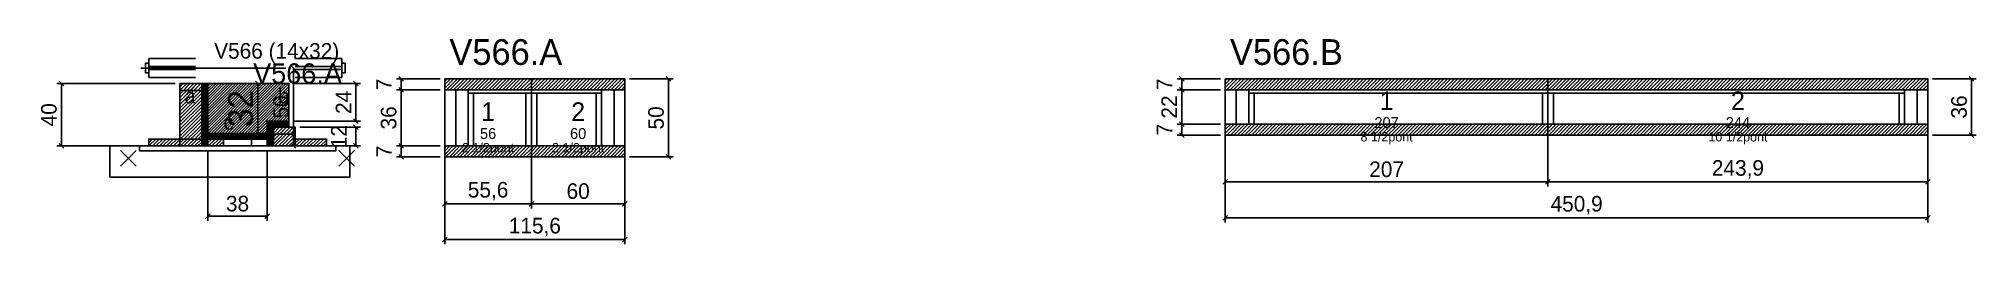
# Model space of a CAD drawing. Extents: x -69 to 1175, y -99 to 33.
import ezdxf
from ezdxf.enums import TextEntityAlignment as Align

# ---------------------------------------------------------------- set-up
doc = ezdxf.new("R2010")
doc.units = 0
for name, color, linetype in [('5', 5, 'Continuous'), ('barrote', 126, 'Continuous'), ('CONCRETO', 251, 'Continuous'), ('COTA', 241, 'Continuous'), ('Cota Seção (2x)', 241, 'Continuous'), ('detalhes', 7, 'Continuous'), ('Hachura', 251, 'Continuous'), ('Madeira', 126, 'Continuous'), ('NOMENCLATURA', 7, 'Continuous'), ('Painéis', 200, 'Continuous'), ('presilha', 224, 'Continuous'), ('SARR_2.2x7', 40, 'Continuous'), ('SARR_3.5x7', 81, 'Continuous'), ('SCO-___-LAJ', 224, 'Continuous'), ('TENSOR', 224, 'Continuous'), ('texto', 7, 'Continuous'), ('Texto Seção', 7, 'Continuous')]:
    doc.layers.add(name, color=color, linetype=linetype)
doc.dimstyles.new('PAINEL', dxfattribs={"dimtxt": 10, "dimasz": 3, "dimexe": 3, "dimexo": 3, "dimgap": 3, "dimtad": 1, "dimblk": 'OBLIQUE', "dimblk1": 'OBLIQUE', "dimcen": 2.5, "dimclrd": 4, "dimclre": 4, "dimclrt": 240, "dimazin": 3, "dimtfac": 1, "dimtmove": 0, "dimatfit": 3})
doc.dimstyles.new('SECAO2X', dxfattribs={"dimtxt": 16, "dimasz": 3, "dimexe": 3, "dimexo": 3, "dimgap": 3, "dimtad": 1, "dimblk": 'OBLIQUE', "dimblk1": 'OBLIQUE', "dimcen": 2.5, "dimclrd": 4, "dimclre": 4, "dimclrt": 240, "dimazin": 3, "dimtfac": 1, "dimtmove": 0, "dimatfit": 3})

# ---------------------------------------------------------------- blocks, each defined once
blk = doc.blocks.new('_OBLIQUE')
at = {"color": 0, "linetype": 'BYBLOCK'}
blk.add_line((-0.5, -0.5), (0.5, 0.5), dxfattribs=at)

msp = doc.modelspace()

# ---------------------------------------------------------------- hatches: boundary and pattern name
at = {"layer": 'COTA'}
h = msp.add_hatch(dxfattribs=at)
h.set_pattern_fill('ANSI31', scale=0.4)
h.paths.add_polyline_path([(40, -28), (40, 4), (92, 4), (92, -20), (78, -20), (78, -28)])
h = msp.add_hatch(dxfattribs=at)
h.set_pattern_fill('ANSI31', scale=0.5)
h.paths.add_polyline_path([(192, 0), (247.6, 0), (247.6, 7), (192, 7)])
h = msp.add_hatch(dxfattribs=at)
h.set_pattern_fill('ANSI31', scale=0.5)
h.paths.add_polyline_path([(247.6, 0), (307.6, 0), (307.6, 7), (247.6, 7)])
h = msp.add_hatch(dxfattribs=at)
h.set_pattern_fill('ANSI31', scale=0.5)
h.paths.add_polyline_path([(692.9, 0), (899.9, 0), (899.9, 7), (692.9, 7)])
h = msp.add_hatch(dxfattribs=at)
h.set_pattern_fill('ANSI31', scale=0.5)
h.paths.add_polyline_path([(899.9, 0), (1143.8, 0), (1143.8, 7), (899.9, 7)])
h = msp.add_hatch(dxfattribs=at)
h.set_pattern_fill('ANSI31', scale=0.5)
h.paths.add_polyline_path([(692.9, -29), (899.9, -29), (899.9, -22), (692.9, -22)])
h = msp.add_hatch(dxfattribs=at)
h.set_pattern_fill('ANSI31', scale=0.5)
h.paths.add_polyline_path([(899.9, -29), (1143.8, -29), (1143.8, -22), (899.9, -22)])
h = msp.add_hatch(dxfattribs=at)
h.set_pattern_fill('ANSI31', scale=0.5)
h.paths.add_polyline_path([(192, -43), (247.6, -43), (247.6, -36), (192, -36)])
h = msp.add_hatch(dxfattribs=at)
h.set_pattern_fill('ANSI31', scale=0.5)
h.paths.add_polyline_path([(247.6, -43), (307.6, -43), (307.6, -36), (247.6, -36)])
at = {"layer": 'Hachura'}
h = msp.add_hatch(dxfattribs=at)
h.set_pattern_fill('ANSI31', scale=0.5)
h.paths.add_polyline_path([(22, -36), (36, -36), (36, 4), (22, 4)])
h = msp.add_hatch(dxfattribs=at)
h.set_pattern_fill('ANSI31', scale=0.5)
h.paths.add_polyline_path([(22, -0.4), (36, -0.4), (36, 4), (22, 4)])
h = msp.add_hatch(dxfattribs=at)
h.set_pattern_fill('SOLID')
h.paths.add_polyline_path([(36, -36), (40, -36), (40, 4), (36, 4)])
h = msp.add_hatch(dxfattribs=at)
h.set_pattern_fill('SOLID')
h.paths.add_polyline_path([(78, -24), (92, -24), (92, -20), (78, -20)])
h = msp.add_hatch(dxfattribs=at)
h.set_pattern_fill('SOLID')
h.paths.add_polyline_path([(78, -36), (82, -36), (82, -24), (78, -24)])
h = msp.add_hatch(dxfattribs=at)
h.set_pattern_fill('ANSI31', scale=0.5)
h.paths.add_polyline_path([(82, -36), (96, -36), (96, -24), (82, -24)])
h = msp.add_hatch(dxfattribs=at)
h.set_pattern_fill('ANSI31', scale=0.5)
h.paths.add_polyline_path([(82, -28.4), (96, -28.4), (96, -24), (82, -24)])
h = msp.add_hatch(dxfattribs=at)
h.set_pattern_fill('ANSI31', scale=0.5)
h.paths.add_polyline_path([(2, -36), (22, -36), (22, -31.6), (2, -31.6)])
h = msp.add_hatch(dxfattribs=at)
h.set_pattern_fill('SOLID')
h.paths.add_polyline_path([(40, -31.6), (78, -31.6), (78, -28), (40, -28)])
h = msp.add_hatch(dxfattribs=at)
h.set_pattern_fill('ANSI31', scale=0.5)
h.paths.add_polyline_path([(40, -36), (50, -36), (50, -31.6), (40, -31.6)])
h = msp.add_hatch(dxfattribs=at)
h.set_pattern_fill('ANSI31', scale=0.5)
h.paths.add_polyline_path([(96, -36), (116, -36), (116, -31.6), (96, -31.6)])

# ---------------------------------------------------------------- linework, layer by layer
for p, q in [((0, 17), (0, 11)), ((2, 17), (0, 17)), ((2, 20), (32, 20)), ((2, 20), (2, 8)), ((2, 15), (32, 15)), ((2, 13), (32, 13)), ((96, 20), (126, 20)), ((96, 15), (126, 15)), ((96, 13), (126, 13)), ((126, 20), (126, 8)), ((126, 17), (128, 17)), ((128, 17), (128, 11)), ((2, 11), (0, 11)), ((2, 8), (32, 8)), ((96, 8), (126, 8)), ((126, 11), (128, 11))]:
    msp.add_line(p, q)
at = {"layer": 'barrote'}
msp.add_lwpolyline([(-23, -56), (131, -56), (131, -36), (-23, -36)], close=True, dxfattribs=at)
at = {"layer": 'CONCRETO'}
msp.add_lwpolyline([(40, -28), (40, 4), (92, 4), (92, -20), (78, -20), (78, -28)], close=True, dxfattribs=at)
at = {"layer": 'Madeira'}
for points in [[(22, -36), (36, -36), (36, 4), (22, 4)], [(22, -0.4), (36, -0.4), (36, 4), (22, 4)], [(82, -36), (96, -36), (96, -24), (82, -24)], [(82, -28.4), (96, -28.4), (96, -24), (82, -24)], [(2, -36), (22, -36), (22, -31.6), (2, -31.6)], [(22, -36), (36, -36), (36, -31.6), (22, -31.6)], [(40, -36), (50, -36), (50, -31.6), (40, -31.6)], [(68, -36), (78, -36), (78, -31.6), (68, -31.6)], [(96, -36), (116, -36), (116, -31.6), (96, -31.6)]]:
    msp.add_lwpolyline(points, close=True, dxfattribs=at)
at = {"layer": 'Painéis'}
for p, q in [((192, 0), (247.6, 0)), ((192, -36), (192, 0)), ((247.6, -36), (247.6, 0)), ((247.6, -36), (247.6, 0)), ((247.6, 0), (307.6, 0)), ((247.6, -36), (247.6, 0)), ((307.6, -36), (307.6, 0)), ((692.9, 0), (899.9, 0)), ((692.9, -22), (692.9, 0)), ((899.9, -22), (899.9, 0)), ((899.9, -22), (899.9, 0)), ((899.9, 0), (1143.8, 0)), ((899.9, -22), (899.9, 0)), ((1143.8, -22), (1143.8, 0)), ((692.9, -22), (899.9, -22)), ((899.9, -22), (1143.8, -22)), ((192, -36), (247.6, -36)), ((247.6, -36), (307.6, -36))]:
    msp.add_line(p, q, dxfattribs=at)
for points in [[(36, -36), (40, -36), (40, 4), (36, 4)], [(78, -24), (92, -24), (92, -20), (78, -20)], [(78, -36), (82, -36), (82, -24), (78, -24)], [(40, -31.6), (78, -31.6), (78, -28), (40, -28)]]:
    msp.add_lwpolyline(points, close=True, dxfattribs=at)
at = {"layer": 'presilha'}
for p, q in [((-16, -49), (-6, -39)), ((-16, -39), (-6, -49)), ((124, -49), (134, -39)), ((124, -39), (134, -49))]:
    msp.add_line(p, q, dxfattribs=at)
at = {"layer": 'SARR_2.2x7'}
for p, q in [((199, -36), (199, 0)), ((300.6, -36), (300.6, 0)), ((699.9, -22), (699.9, 0)), ((1136.8, -22), (1136.8, 0)), ((207, -2.2), (247.6, -2.2)), ((247.6, -2.2), (292.6, -2.2)), ((707.9, -2.2), (899.9, -2.2)), ((899.9, -2.2), (1128.8, -2.2))]:
    msp.add_line(p, q, dxfattribs=at)
at = {"layer": 'SARR_3.5x7'}
for p, q in [((207, -36), (207, 0)), ((247.6, -36), (247.6, 0)), ((247.6, -36), (247.6, 0)), ((292.6, -36), (292.6, 0)), ((707.9, -22), (707.9, 0)), ((899.9, -22), (899.9, 0)), ((899.9, -22), (899.9, 0)), ((1128.8, -22), (1128.8, 0)), ((210.5, -36), (210.5, -2.2)), ((244.1, -36), (244.1, -2.2)), ((251.1, -36), (251.1, -2.2)), ((289.1, -36), (289.1, -2.2)), ((711.4, -22), (711.4, -2.2)), ((896.4, -22), (896.4, -2.2)), ((903.4, -22), (903.4, -2.2)), ((1125.3, -22), (1125.3, -2.2)), ((707.9, -22), (711.4, -22)), ((896.4, -22), (899.9, -22)), ((899.9, -22), (903.4, -22)), ((1125.3, -22), (1128.8, -22)), ((207, -36), (210.5, -36)), ((244.1, -36), (247.6, -36)), ((247.6, -36), (251.1, -36)), ((289.1, -36), (292.6, -36))]:
    msp.add_line(p, q, dxfattribs=at)
at = {"layer": 'SCO-___-LAJ'}
for points in [[(192, 0), (247.6, 0), (247.6, 7), (192, 7)], [(247.6, 0), (307.6, 0), (307.6, 7), (247.6, 7)], [(692.9, 0), (899.9, 0), (899.9, 7), (692.9, 7)], [(899.9, 0), (1143.8, 0), (1143.8, 7), (899.9, 7)], [(692.9, -29), (899.9, -29), (899.9, -22), (692.9, -22)], [(899.9, -29), (1143.8, -29), (1143.8, -22), (899.9, -22)], [(-4, -39.2), (122, -39.2), (122, -36), (-4, -36)], [(192, -43), (247.6, -43), (247.6, -36), (192, -36)], [(247.6, -43), (307.6, -43), (307.6, -36), (247.6, -36)]]:
    msp.add_lwpolyline(points, close=True, dxfattribs=at)
at = {"layer": 'TENSOR'}
msp.add_line((-3, 14), (90, 14), dxfattribs=at)

# ---------------------------------------------------------------- texts
at = {"layer": '5'}
for s, height, p in [('1', 12, (219.8, -14)), ('2', 12, (277.6, -14)), ('1', 12, (796.4, -7)), ('2', 12, (1021.85, -7)), ('56', 7, (219.8, -28)), ('60', 7, (277.6, -28)), ('207', 7, (796.4, -21)), ('244', 7, (1021.85, -21))]:
    msp.add_text(s, height=height, dxfattribs=at).set_placement(p, align=Align.MIDDLE_CENTER)
at = {"layer": 'detalhes'}
for s, p in [('b', (85, -8.7)), ('a', (25, -8.7)), ('c', (50, -25.5))]:
    msp.add_text(s, height=9.6, dxfattribs=at).set_placement(p)
at = {"layer": 'NOMENCLATURA'}
for s, p in [('V566.A', (195, 16)), ('V566.B', (695.9, 16))]:
    msp.add_text(s, height=16.5, dxfattribs=at).set_placement(p)
at = {"layer": 'texto', "char_height": 6, "attachment_point": 5}
for s, insert in [('2 1/2pont', (219.8, -38)), ('2 1/2pont', (277.6, -38)), ('8 1/2pont', (796.4, -31)), ('10 1/2pont', (1021.85, -31))]:
    msp.add_mtext(s, dxfattribs=dict(at, insert=insert))
at = {"layer": 'Texto Seção'}
for s, height, p in [('V566 (14x32)', 10, (44, 20)), ('V566.A', 13, (69, 4))]:
    msp.add_text(s, height=height, dxfattribs=at).set_placement(p)

# ---------------------------------------------------------------- dimensions: what is measured, and where the dimension line sits
at = {"layer": 'COTA'}
for base, p1, p2 in [((95, -36), (96, -36), (96, 14)), ((-54, -36), (2, -36), (22, 4)), ((135, -20), (92, -20), (92, 4)), ((164, 0), (192, 0), (192, 7)), ((164, -36), (192, -36), (192, 0)), ((335.6, -43), (307.6, -43), (307.6, 7)), ((664.9, 0), (692.9, 0), (692.9, 7)), ((664.9, -22), (692.9, -22), (692.9, 0)), ((1171.8, -29), (1143.8, -29), (1143.8, 7)), ((135, -36), (96, -36), (96, -24)), ((664.9, -29), (692.9, -29), (692.9, -22)), ((164, -43), (192, -43), (192, -36))]:
    msp.add_linear_dim(base=base, p1=p1, p2=p2, angle=90, dimstyle='PAINEL', dxfattribs=at).render()
for base, p1, p2 in [((692.9, -59), (692.9, -22), (899.9, -22)), ((692.9, -82), (692.9, -22), (1143.8, -22)), ((899.9, -59), (899.9, -22), (1143.8, -22)), ((40, -81), (40, -36), (78, -36)), ((192, -73), (192, -36), (247.6, -36)), ((192, -96), (192, -36), (307.6, -36)), ((247.6, -73), (247.6, -36), (307.6, -36))]:
    msp.add_linear_dim(base=base, p1=p1, p2=p2, dimstyle='PAINEL', dxfattribs=at).render()
at = {"layer": 'Cota Seção (2x)'}
msp.add_linear_dim(base=(72, -28), p1=(40, -28), p2=(40, 4), angle=90, dimstyle='SECAO2X', dxfattribs=at).render()

doc.saveas('drawing.dxf')
